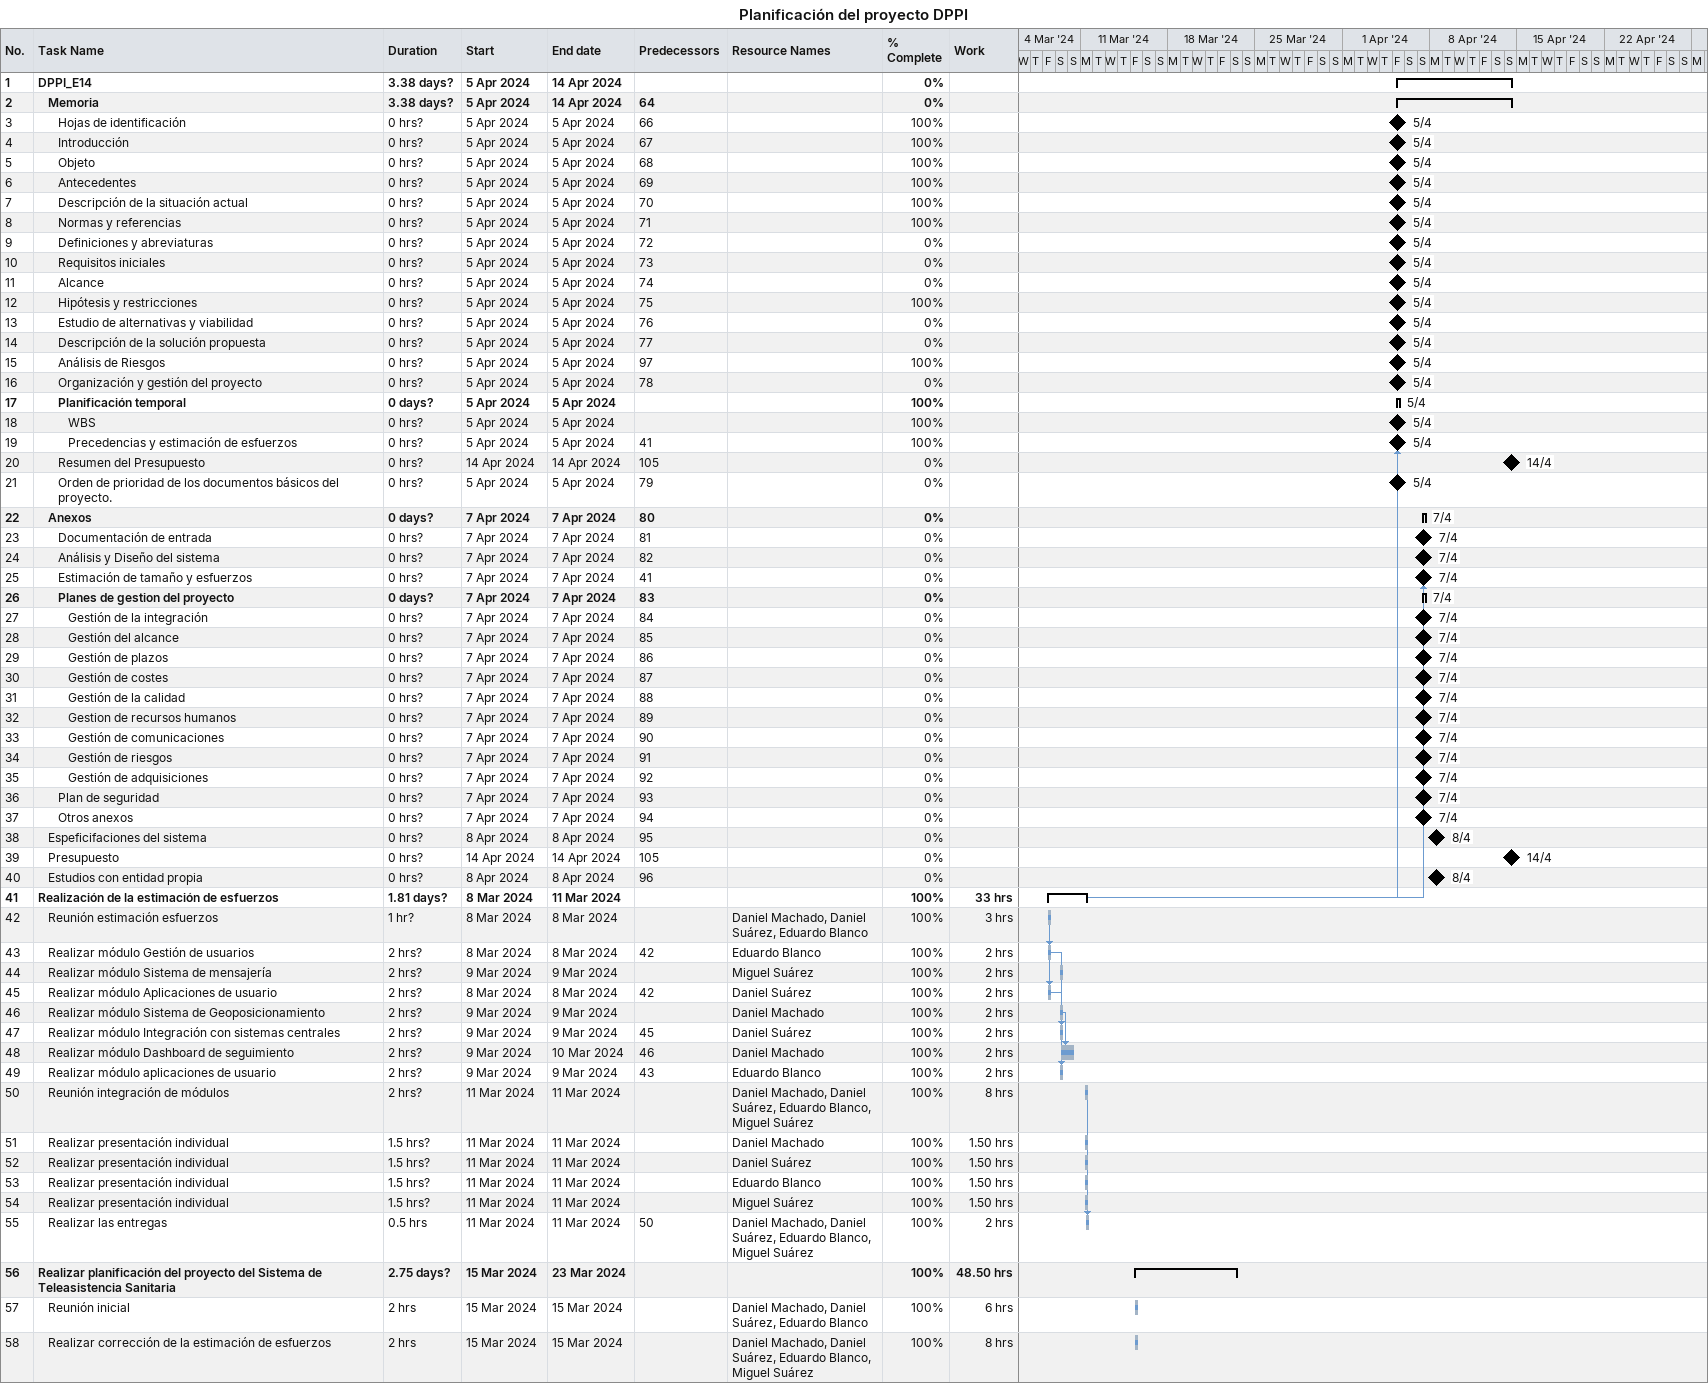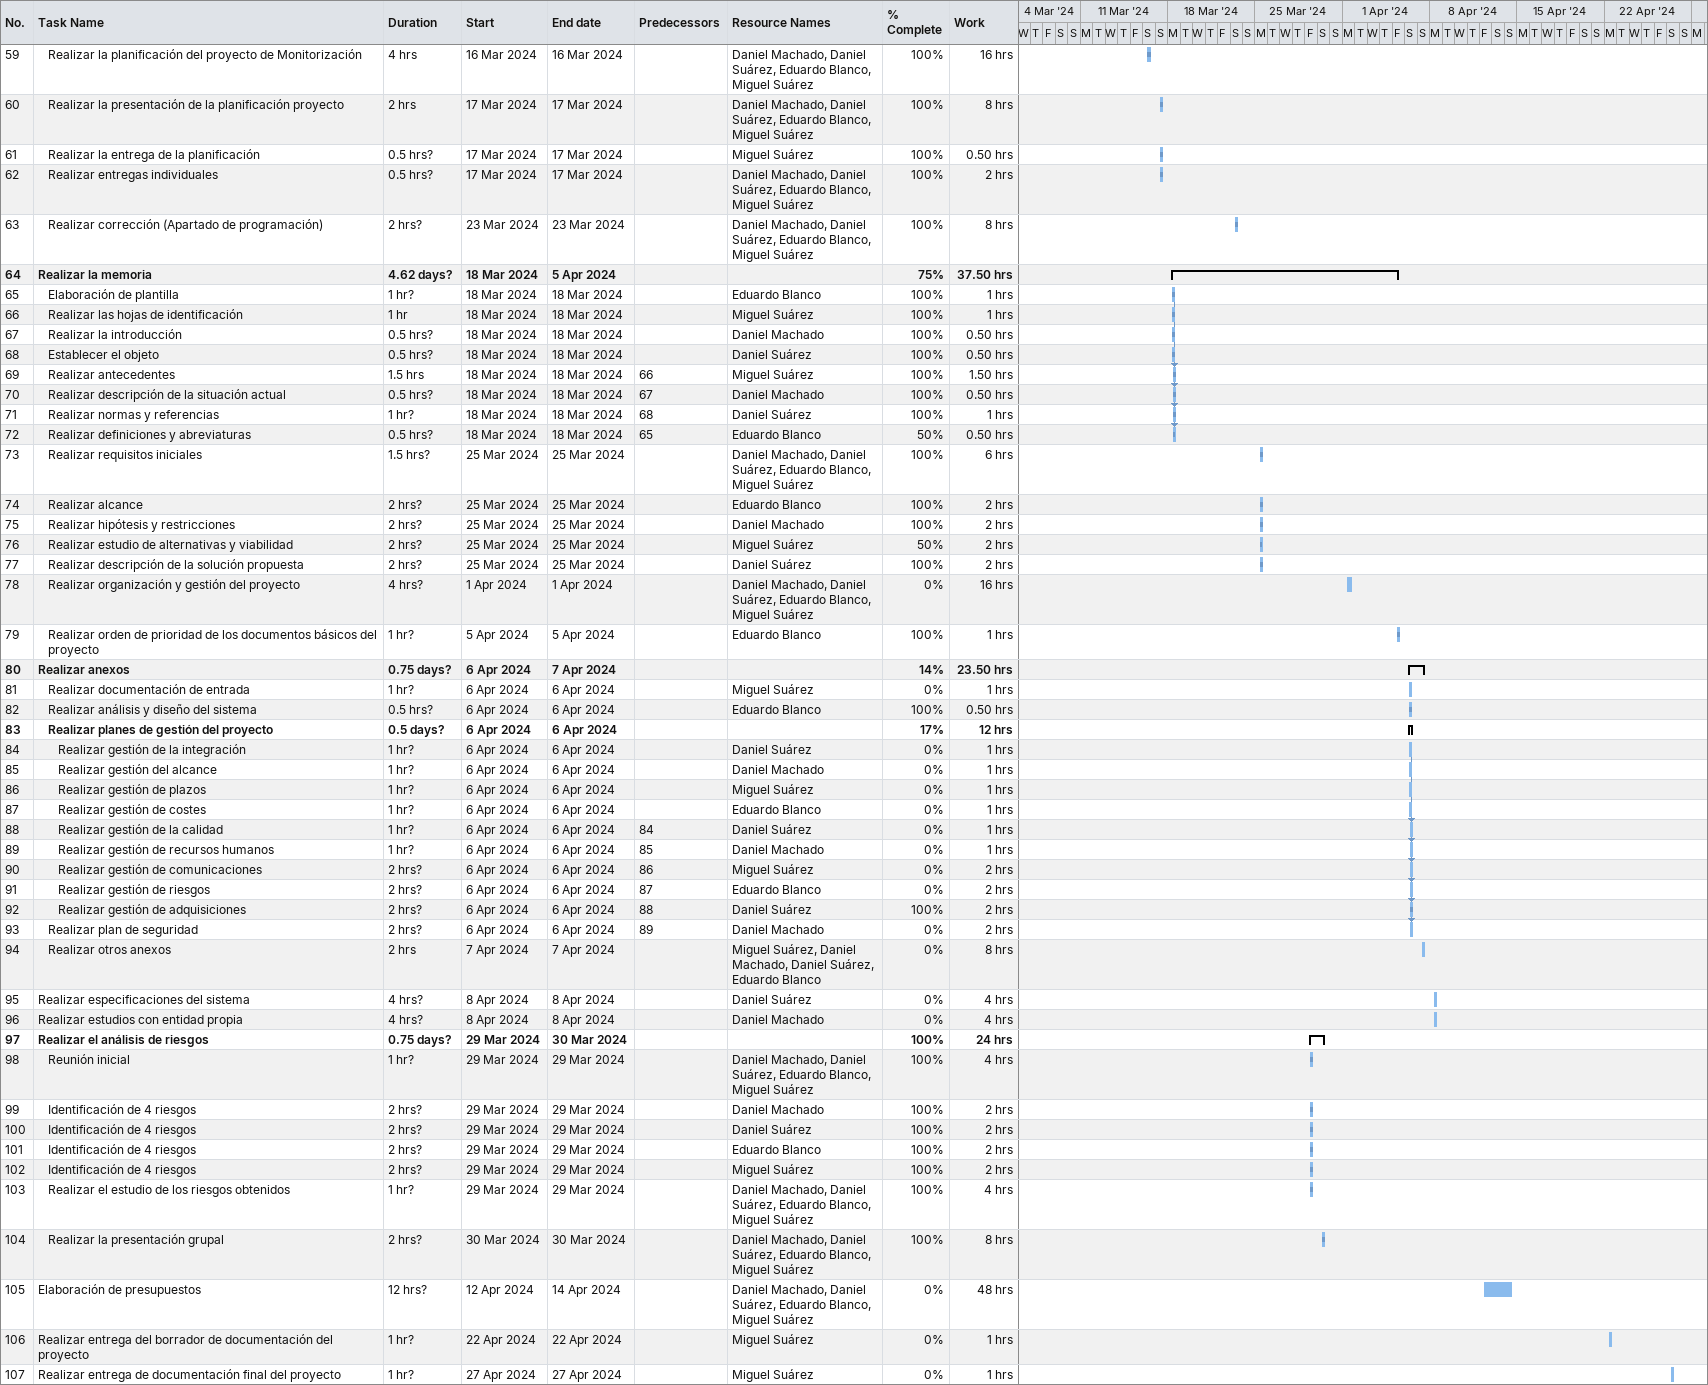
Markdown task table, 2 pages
Planificación del proyecto DPPI

| ID | Level | Task | Duration | Start | Finish | Predecessors | Resources | % complete | Work (h) |
|---|---|---|---|---|---|---|---|---|---|
| 1 | 1 | **DPPI_E14** | 3.38d? | 2024-04-05 | 2024-04-14 |  |  | 0 |  |
| 2 | 2 | **Memoria** | 3.38d? | 2024-04-05 | 2024-04-14 | 64 |  | 0 |  |
| 3 | 3 | Hojas de identificación | 0h? | 2024-04-05 | 2024-04-05 | 66 |  | 100 |  |
| 4 | 3 | Introducción | 0h? | 2024-04-05 | 2024-04-05 | 67 |  | 100 |  |
| 5 | 3 | Objeto | 0h? | 2024-04-05 | 2024-04-05 | 68 |  | 100 |  |
| 6 | 3 | Antecedentes | 0h? | 2024-04-05 | 2024-04-05 | 69 |  | 100 |  |
| 7 | 3 | Descripción de la situación actual | 0h? | 2024-04-05 | 2024-04-05 | 70 |  | 100 |  |
| 8 | 3 | Normas y referencias | 0h? | 2024-04-05 | 2024-04-05 | 71 |  | 100 |  |
| 9 | 3 | Definiciones y abreviaturas | 0h? | 2024-04-05 | 2024-04-05 | 72 |  | 0 |  |
| 10 | 3 | Requisitos iniciales | 0h? | 2024-04-05 | 2024-04-05 | 73 |  | 0 |  |
| 11 | 3 | Alcance | 0h? | 2024-04-05 | 2024-04-05 | 74 |  | 0 |  |
| 12 | 3 | Hipótesis y restricciones | 0h? | 2024-04-05 | 2024-04-05 | 75 |  | 100 |  |
| 13 | 3 | Estudio de alternativas y viabilidad | 0h? | 2024-04-05 | 2024-04-05 | 76 |  | 0 |  |
| 14 | 3 | Descripción de la solución propuesta | 0h? | 2024-04-05 | 2024-04-05 | 77 |  | 0 |  |
| 15 | 3 | Análisis de Riesgos | 0h? | 2024-04-05 | 2024-04-05 | 97 |  | 100 |  |
| 16 | 3 | Organización y gestión del proyecto | 0h? | 2024-04-05 | 2024-04-05 | 78 |  | 0 |  |
| 17 | 3 | **Planificación temporal** | 0d? | 2024-04-05 | 2024-04-05 |  |  | 100 |  |
| 18 | 4 | WBS | 0h? | 2024-04-05 | 2024-04-05 |  |  | 100 |  |
| 19 | 4 | Precedencias y estimación de esfuerzos | 0h? | 2024-04-05 | 2024-04-05 | 41 |  | 100 |  |
| 20 | 3 | Resumen del Presupuesto | 0h? | 2024-04-14 | 2024-04-14 | 105 |  | 0 |  |
| 21 | 3 | Orden de prioridad de los documentos básicos del proyecto. | 0h? | 2024-04-05 | 2024-04-05 | 79 |  | 0 |  |
| 22 | 2 | **Anexos** | 0d? | 2024-04-07 | 2024-04-07 | 80 |  | 0 |  |
| 23 | 3 | Documentación de entrada | 0h? | 2024-04-07 | 2024-04-07 | 81 |  | 0 |  |
| 24 | 3 | Análisis y Diseño del sistema | 0h? | 2024-04-07 | 2024-04-07 | 82 |  | 0 |  |
| 25 | 3 | Estimación de tamaño y esfuerzos | 0h? | 2024-04-07 | 2024-04-07 | 41 |  | 0 |  |
| 26 | 3 | **Planes de gestion del proyecto** | 0d? | 2024-04-07 | 2024-04-07 | 83 |  | 0 |  |
| 27 | 4 | Gestión de la integración | 0h? | 2024-04-07 | 2024-04-07 | 84 |  | 0 |  |
| 28 | 4 | Gestión del alcance | 0h? | 2024-04-07 | 2024-04-07 | 85 |  | 0 |  |
| 29 | 4 | Gestión de plazos | 0h? | 2024-04-07 | 2024-04-07 | 86 |  | 0 |  |
| 30 | 4 | Gestión de costes | 0h? | 2024-04-07 | 2024-04-07 | 87 |  | 0 |  |
| 31 | 4 | Gestión de la calidad | 0h? | 2024-04-07 | 2024-04-07 | 88 |  | 0 |  |
| 32 | 4 | Gestion de recursos humanos | 0h? | 2024-04-07 | 2024-04-07 | 89 |  | 0 |  |
| 33 | 4 | Gestión de comunicaciones | 0h? | 2024-04-07 | 2024-04-07 | 90 |  | 0 |  |
| 34 | 4 | Gestión de riesgos | 0h? | 2024-04-07 | 2024-04-07 | 91 |  | 0 |  |
| 35 | 4 | Gestión de adquisiciones | 0h? | 2024-04-07 | 2024-04-07 | 92 |  | 0 |  |
| 36 | 3 | Plan de seguridad | 0h? | 2024-04-07 | 2024-04-07 | 93 |  | 0 |  |
| 37 | 3 | Otros anexos | 0h? | 2024-04-07 | 2024-04-07 | 94 |  | 0 |  |
| 38 | 2 | Espeficifaciones del sistema | 0h? | 2024-04-08 | 2024-04-08 | 95 |  | 0 |  |
| 39 | 2 | Presupuesto | 0h? | 2024-04-14 | 2024-04-14 | 105 |  | 0 |  |
| 40 | 2 | Estudios con entidad propia | 0h? | 2024-04-08 | 2024-04-08 | 96 |  | 0 |  |
| 41 | 1 | **Realización de la estimación de esfuerzos** | 1.81d? | 2024-03-08 | 2024-03-11 |  |  | 100 | 33 |
| 42 | 2 | Reunión estimación esfuerzos | 1h? | 2024-03-08 | 2024-03-08 |  | Daniel Machado, Daniel Suárez, Eduardo Blanco | 100 | 3 |
| 43 | 2 | Realizar módulo Gestión de usuarios | 2h? | 2024-03-08 | 2024-03-08 | 42 | Eduardo Blanco | 100 | 2 |
| 44 | 2 | Realizar módulo Sistema de mensajería | 2h? | 2024-03-09 | 2024-03-09 |  | Miguel Suárez | 100 | 2 |
| 45 | 2 | Realizar módulo Aplicaciones de usuario | 2h? | 2024-03-08 | 2024-03-08 | 42 | Daniel Suárez | 100 | 2 |
| 46 | 2 | Realizar módulo Sistema de Geoposicionamiento | 2h? | 2024-03-09 | 2024-03-09 |  | Daniel Machado | 100 | 2 |
| 47 | 2 | Realizar módulo Integración con sistemas centrales | 2h? | 2024-03-09 | 2024-03-09 | 45 | Daniel Suárez | 100 | 2 |
| 48 | 2 | Realizar módulo Dashboard de seguimiento | 2h? | 2024-03-09 | 2024-03-10 | 46 | Daniel Machado | 100 | 2 |
| 49 | 2 | Realizar módulo aplicaciones de usuario | 2h? | 2024-03-09 | 2024-03-09 | 43 | Eduardo Blanco | 100 | 2 |
| 50 | 2 | Reunión integración de módulos | 2h? | 2024-03-11 | 2024-03-11 |  | Daniel Machado, Daniel Suárez, Eduardo Blanco, Miguel Suárez | 100 | 8 |
| 51 | 2 | Realizar presentación individual | 1.5h? | 2024-03-11 | 2024-03-11 |  | Daniel Machado | 100 | 1.50 |
| 52 | 2 | Realizar presentación individual | 1.5h? | 2024-03-11 | 2024-03-11 |  | Daniel Suárez | 100 | 1.50 |
| 53 | 2 | Realizar presentación individual | 1.5h? | 2024-03-11 | 2024-03-11 |  | Eduardo Blanco | 100 | 1.50 |
| 54 | 2 | Realizar presentación individual | 1.5h? | 2024-03-11 | 2024-03-11 |  | Miguel Suárez | 100 | 1.50 |
| 55 | 2 | Realizar las entregas | 0.5h | 2024-03-11 | 2024-03-11 | 50 | Daniel Machado, Daniel Suárez, Eduardo Blanco, Miguel Suárez | 100 | 2 |
| 56 | 1 | **Realizar planificación del proyecto del Sistema de Teleasistencia Sanitaria** | 2.75d? | 2024-03-15 | 2024-03-23 |  |  | 100 | 48.50 |
| 57 | 2 | Reunión inicial | 2h | 2024-03-15 | 2024-03-15 |  | Daniel Machado, Daniel Suárez, Eduardo Blanco | 100 | 6 |
| 58 | 2 | Realizar corrección de la estimación de esfuerzos | 2h | 2024-03-15 | 2024-03-15 |  | Daniel Machado, Daniel Suárez, Eduardo Blanco, Miguel Suárez | 100 | 8 |
| 59 | 2 | Realizar la planificación del proyecto de Monitorización | 4h | 2024-03-16 | 2024-03-16 |  | Daniel Machado, Daniel Suárez, Eduardo Blanco, Miguel Suárez | 100 | 16 |
| 60 | 2 | Realizar la presentación de la planificación proyecto | 2h | 2024-03-17 | 2024-03-17 |  | Daniel Machado, Daniel Suárez, Eduardo Blanco, Miguel Suárez | 100 | 8 |
| 61 | 2 | Realizar la entrega de la planificación | 0.5h? | 2024-03-17 | 2024-03-17 |  | Miguel Suárez | 100 | 0.50 |
| 62 | 2 | Realizar entregas individuales | 0.5h? | 2024-03-17 | 2024-03-17 |  | Daniel Machado, Daniel Suárez, Eduardo Blanco, Miguel Suárez | 100 | 2 |
| 63 | 2 | Realizar corrección (Apartado de programación) | 2h? | 2024-03-23 | 2024-03-23 |  | Daniel Machado, Daniel Suárez, Eduardo Blanco, Miguel Suárez | 100 | 8 |
| 64 | 1 | **Realizar la memoria** | 4.62d? | 2024-03-18 | 2024-04-05 |  |  | 75 | 37.50 |
| 65 | 2 | Elaboración de plantilla | 1h? | 2024-03-18 | 2024-03-18 |  | Eduardo Blanco | 100 | 1 |
| 66 | 2 | Realizar las hojas de identificación | 1h | 2024-03-18 | 2024-03-18 |  | Miguel Suárez | 100 | 1 |
| 67 | 2 | Realizar la introducción | 0.5h? | 2024-03-18 | 2024-03-18 |  | Daniel Machado | 100 | 0.50 |
| 68 | 2 | Establecer el objeto | 0.5h? | 2024-03-18 | 2024-03-18 |  | Daniel Suárez | 100 | 0.50 |
| 69 | 2 | Realizar antecedentes | 1.5h | 2024-03-18 | 2024-03-18 | 66 | Miguel Suárez | 100 | 1.50 |
| 70 | 2 | Realizar descripción de la situación actual | 0.5h? | 2024-03-18 | 2024-03-18 | 67 | Daniel Machado | 100 | 0.50 |
| 71 | 2 | Realizar normas y referencias | 1h? | 2024-03-18 | 2024-03-18 | 68 | Daniel Suárez | 100 | 1 |
| 72 | 2 | Realizar definiciones y abreviaturas | 0.5h? | 2024-03-18 | 2024-03-18 | 65 | Eduardo Blanco | 50 | 0.50 |
| 73 | 2 | Realizar requisitos iniciales | 1.5h? | 2024-03-25 | 2024-03-25 |  | Daniel Machado, Daniel Suárez, Eduardo Blanco, Miguel Suárez | 100 | 6 |
| 74 | 2 | Realizar alcance | 2h? | 2024-03-25 | 2024-03-25 |  | Eduardo Blanco | 100 | 2 |
| 75 | 2 | Realizar hipótesis y restricciones | 2h? | 2024-03-25 | 2024-03-25 |  | Daniel Machado | 100 | 2 |
| 76 | 2 | Realizar estudio de alternativas y viabilidad | 2h? | 2024-03-25 | 2024-03-25 |  | Miguel Suárez | 50 | 2 |
| 77 | 2 | Realizar descripción de la solución propuesta | 2h? | 2024-03-25 | 2024-03-25 |  | Daniel Suárez | 100 | 2 |
| 78 | 2 | Realizar organización y gestión del proyecto | 4h? | 2024-04-01 | 2024-04-01 |  | Daniel Machado, Daniel Suárez, Eduardo Blanco, Miguel Suárez | 0 | 16 |
| 79 | 2 | Realizar orden de prioridad de los documentos básicos del proyecto | 1h? | 2024-04-05 | 2024-04-05 |  | Eduardo Blanco | 100 | 1 |
| 80 | 1 | **Realizar anexos** | 0.75d? | 2024-04-06 | 2024-04-07 |  |  | 14 | 23.50 |
| 81 | 2 | Realizar documentación de entrada | 1h? | 2024-04-06 | 2024-04-06 |  | Miguel Suárez | 0 | 1 |
| 82 | 2 | Realizar análisis y diseño del sistema | 0.5h? | 2024-04-06 | 2024-04-06 |  | Eduardo Blanco | 100 | 0.50 |
| 83 | 2 | **Realizar planes de gestión del proyecto** | 0.5d? | 2024-04-06 | 2024-04-06 |  |  | 17 | 12 |
| 84 | 3 | Realizar gestión de la integración | 1h? | 2024-04-06 | 2024-04-06 |  | Daniel Suárez | 0 | 1 |
| 85 | 3 | Realizar gestión del alcance | 1h? | 2024-04-06 | 2024-04-06 |  | Daniel Machado | 0 | 1 |
| 86 | 3 | Realizar gestión de plazos | 1h? | 2024-04-06 | 2024-04-06 |  | Miguel Suárez | 0 | 1 |
| 87 | 3 | Realizar gestión de costes | 1h? | 2024-04-06 | 2024-04-06 |  | Eduardo Blanco | 0 | 1 |
| 88 | 3 | Realizar gestión de la calidad | 1h? | 2024-04-06 | 2024-04-06 | 84 | Daniel Suárez | 0 | 1 |
| 89 | 3 | Realizar gestión de recursos humanos | 1h? | 2024-04-06 | 2024-04-06 | 85 | Daniel Machado | 0 | 1 |
| 90 | 3 | Realizar gestión de comunicaciones | 2h? | 2024-04-06 | 2024-04-06 | 86 | Miguel Suárez | 0 | 2 |
| 91 | 3 | Realizar gestión de riesgos | 2h? | 2024-04-06 | 2024-04-06 | 87 | Eduardo Blanco | 0 | 2 |
| 92 | 3 | Realizar gestión de adquisiciones | 2h? | 2024-04-06 | 2024-04-06 | 88 | Daniel Suárez | 100 | 2 |
| 93 | 2 | Realizar plan de seguridad | 2h? | 2024-04-06 | 2024-04-06 | 89 | Daniel Machado | 0 | 2 |
| 94 | 2 | Realizar otros anexos | 2h | 2024-04-07 | 2024-04-07 |  | Miguel Suárez, Daniel Machado, Daniel Suárez, Eduardo Blanco | 0 | 8 |
| 95 | 1 | Realizar especificaciones del sistema | 4h? | 2024-04-08 | 2024-04-08 |  | Daniel Suárez | 0 | 4 |
| 96 | 1 | Realizar estudios con entidad propia | 4h? | 2024-04-08 | 2024-04-08 |  | Daniel Machado | 0 | 4 |
| 97 | 1 | **Realizar el análisis de riesgos** | 0.75d? | 2024-03-29 | 2024-03-30 |  |  | 100 | 24 |
| 98 | 2 | Reunión inicial | 1h? | 2024-03-29 | 2024-03-29 |  | Daniel Machado, Daniel Suárez, Eduardo Blanco, Miguel Suárez | 100 | 4 |
| 99 | 2 | Identificación de 4 riesgos | 2h? | 2024-03-29 | 2024-03-29 |  | Daniel Machado | 100 | 2 |
| 100 | 2 | Identificación de 4 riesgos | 2h? | 2024-03-29 | 2024-03-29 |  | Daniel Suárez | 100 | 2 |
| 101 | 2 | Identificación de 4 riesgos | 2h? | 2024-03-29 | 2024-03-29 |  | Eduardo Blanco | 100 | 2 |
| 102 | 2 | Identificación de 4 riesgos | 2h? | 2024-03-29 | 2024-03-29 |  | Miguel Suárez | 100 | 2 |
| 103 | 2 | Realizar el estudio de los riesgos obtenidos | 1h? | 2024-03-29 | 2024-03-29 |  | Daniel Machado, Daniel Suárez, Eduardo Blanco, Miguel Suárez | 100 | 4 |
| 104 | 2 | Realizar la presentación grupal | 2h? | 2024-03-30 | 2024-03-30 |  | Daniel Machado, Daniel Suárez, Eduardo Blanco, Miguel Suárez | 100 | 8 |
| 105 | 1 | Elaboración de presupuestos | 12h? | 2024-04-12 | 2024-04-14 |  | Daniel Machado, Daniel Suárez, Eduardo Blanco, Miguel Suárez | 0 | 48 |
| 106 | 1 | Realizar entrega del borrador de documentación del proyecto | 1h? | 2024-04-22 | 2024-04-22 |  | Miguel Suárez | 0 | 1 |
| 107 | 1 | Realizar entrega de documentación final del proyecto | 1h? | 2024-04-27 | 2024-04-27 |  | Miguel Suárez | 0 | 1 |
